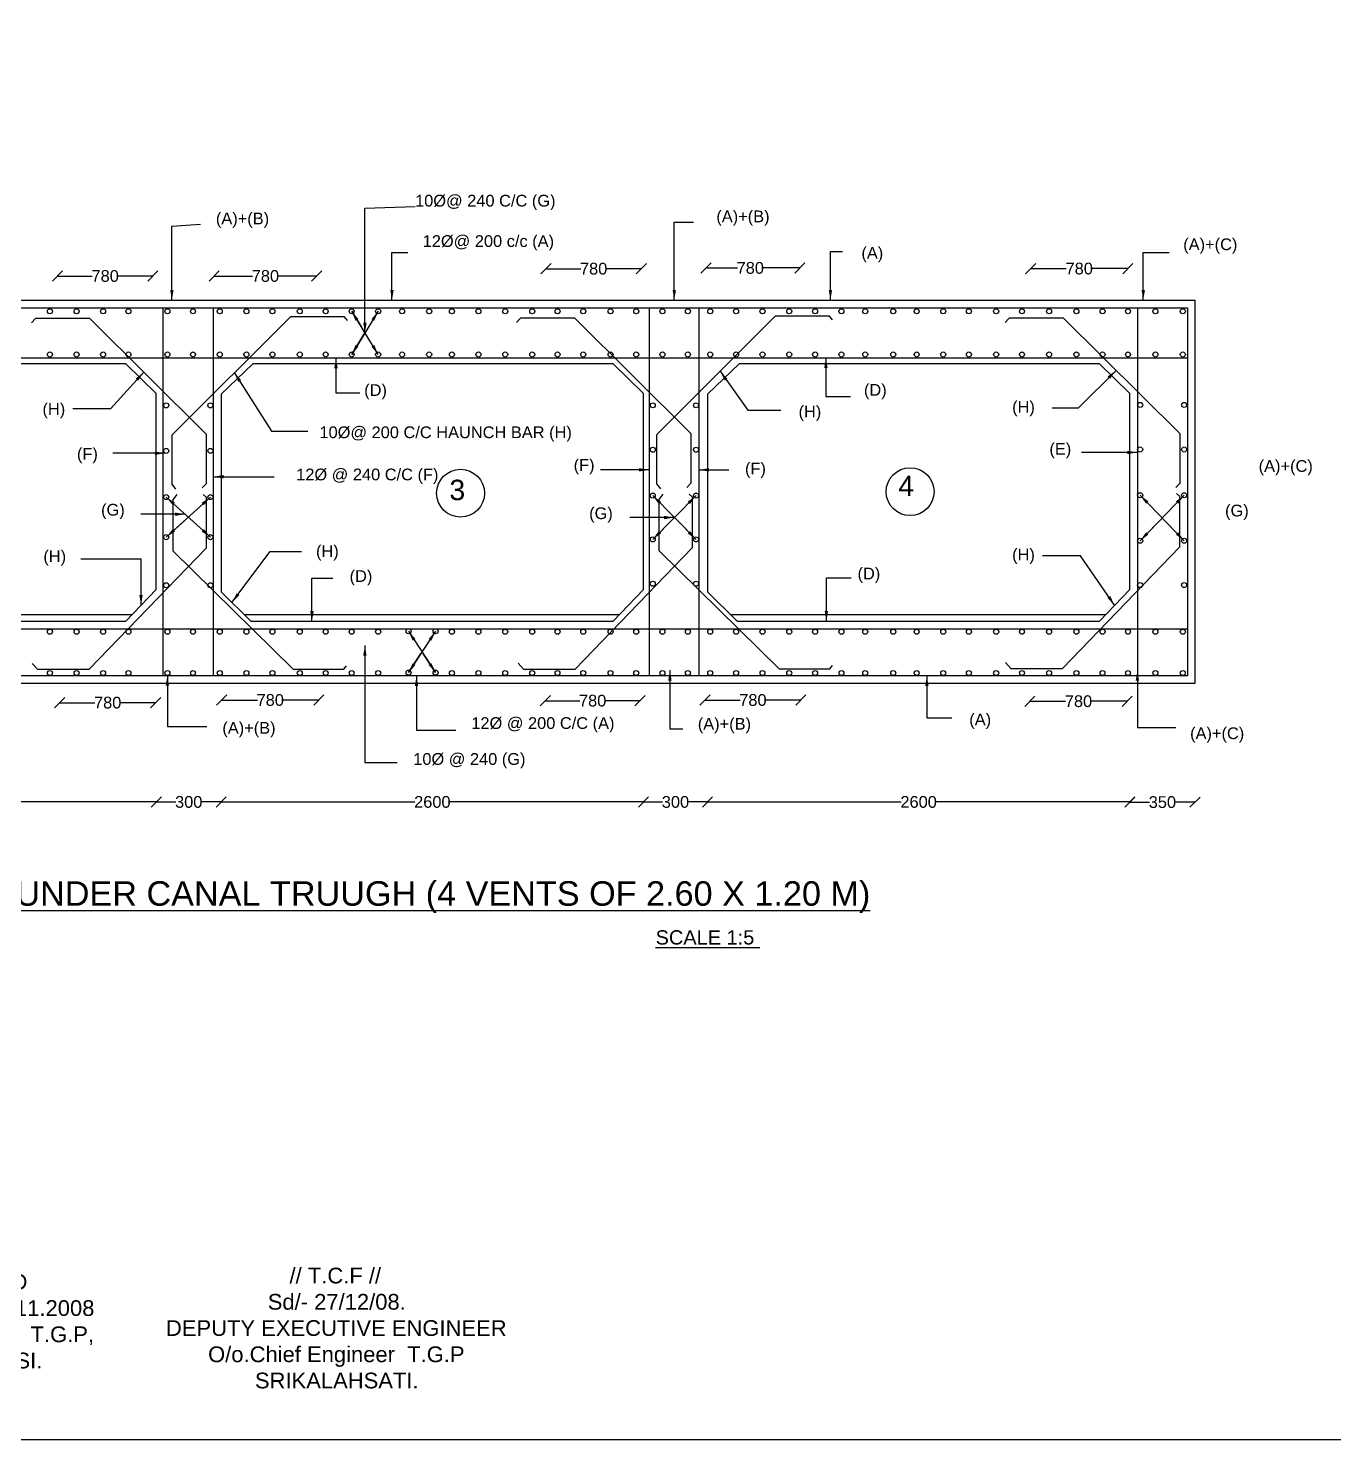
# Model space of a CAD drawing. Header units: millimetres. Extents: x 5124 to 2299956, y 2311 to 45634638.
# Drawn here: x 2131778 to 2195787, y 45496302 to 45565470 of the extents above; entities that cross this region are included whole.
import ezdxf

# ---------------------------------------------------------------- set-up
doc = ezdxf.new("R2010")
doc.units = ezdxf.units.MM
doc.header["$MEASUREMENT"] = 0
doc.layers.add('DRAWING', color=2, linetype='Continuous')
doc.layers.add('TEXT', color=7, linetype='Continuous')
doc.styles.get("Standard").update_dxf_attribs({"font": 'arial.ttf', "height": 575})
doc.dimstyles.get("Standard").update_dxf_attribs({"dimtxt": 575, "dimasz": 500, "dimexe": 0.18, "dimexo": 0.0625, "dimgap": 0.09, "dimtad": 0, "dimtoh": 1, "dimdec": 0, "dimzin": 0, "dimdsep": 46, "dimtxsty": 'Standard', "dimblk": 'OBLIQUE', "dimcen": 0.09, "dimse1": 1, "dimse2": 1, "dimadec": 0, "dimazin": 0, "dimtfac": 1, "dimtdec": 0, "dimtofl": 0, "dimtmove": 0, "dimatfit": 3, "dimfxl": 1, "dimtolj": 1, "dimtzin": 0, "dimarcsym": 0})

# ---------------------------------------------------------------- blocks, each defined once
blk = doc.blocks.new('_Oblique')
at = {"color": 0, "linetype": 'ByBlock', "lineweight": -2}
blk.add_line((-0.5, -0.5), (0.5, 0.5), dxfattribs=at)
blk = doc.blocks.new('*D90')
at = {"layer": 'Defpoints', "color": 0, "transparency": 16777216}
for p in [(2137887, 45553328), (2137887, 45551362), (2133216, 45547531)]:
    blk.add_point(p, dxfattribs=at)
at = {"layer": 'TEXT', "color": 0, "lineweight": -2, "transparency": 16777216}
for p, q in [((2133216, 45553328), (2134919, 45553328)), ((2137887, 45553328), (2136183, 45553328))]:
    blk.add_line(p, q, dxfattribs=at)
at = {"layer": 'TEXT', "color": 0, "lineweight": -2, "transparency": 16777216, "xscale": 500, "yscale": 500, "zscale": 500, "rotation": 180}
blk.add_blockref('_Oblique', (2133216, 45553328), dxfattribs=at)
at = {"layer": 'TEXT', "color": 0, "lineweight": -2, "transparency": 16777216, "xscale": 500, "yscale": 500, "zscale": 500}
blk.add_blockref('_Oblique', (2137887, 45553328), dxfattribs=at)
at = {"layer": 'TEXT', "color": 0, "transparency": 16777216, "insert": (2135551, 45553328), "char_height": 575, "attachment_point": 5}
blk.add_mtext('\\A1;780', dxfattribs=at)
blk = doc.blocks.new('*D91')
at = {"layer": 'Defpoints', "color": 0, "transparency": 16777216}
for p in [(2145920, 45553328), (2145920, 45551362), (2140894, 45547531)]:
    blk.add_point(p, dxfattribs=at)
at = {"layer": 'TEXT', "color": 0, "lineweight": -2, "transparency": 16777216}
for p, q in [((2140894, 45553328), (2142775, 45553328)), ((2145920, 45553328), (2144039, 45553328))]:
    blk.add_line(p, q, dxfattribs=at)
at = {"layer": 'TEXT', "color": 0, "lineweight": -2, "transparency": 16777216, "xscale": 500, "yscale": 500, "zscale": 500, "rotation": 180}
blk.add_blockref('_Oblique', (2140894, 45553328), dxfattribs=at)
at = {"layer": 'TEXT', "color": 0, "lineweight": -2, "transparency": 16777216, "xscale": 500, "yscale": 500, "zscale": 500}
blk.add_blockref('_Oblique', (2145920, 45553328), dxfattribs=at)
at = {"layer": 'TEXT', "color": 0, "transparency": 16777216, "insert": (2143407, 45553328), "char_height": 575, "attachment_point": 5}
blk.add_mtext('\\A1;780', dxfattribs=at)
blk = doc.blocks.new('*D92')
at = {"layer": 'Defpoints', "color": 0, "transparency": 16777216}
for p in [(2161836, 45553685), (2161836, 45551719), (2157162, 45547888)]:
    blk.add_point(p, dxfattribs=at)
at = {"layer": 'TEXT', "color": 0, "lineweight": -2, "transparency": 16777216}
for p, q in [((2157162, 45553685), (2158867, 45553685)), ((2161836, 45553685), (2160131, 45553685))]:
    blk.add_line(p, q, dxfattribs=at)
at = {"layer": 'TEXT', "color": 0, "lineweight": -2, "transparency": 16777216, "xscale": 500, "yscale": 500, "zscale": 500, "rotation": 180}
blk.add_blockref('_Oblique', (2157162, 45553685), dxfattribs=at)
at = {"layer": 'TEXT', "color": 0, "lineweight": -2, "transparency": 16777216, "xscale": 500, "yscale": 500, "zscale": 500}
blk.add_blockref('_Oblique', (2161836, 45553685), dxfattribs=at)
at = {"layer": 'TEXT', "color": 0, "transparency": 16777216, "insert": (2159499, 45553685), "char_height": 575, "attachment_point": 5}
blk.add_mtext('\\A1;780', dxfattribs=at)
blk = doc.blocks.new('*D93')
at = {"layer": 'Defpoints', "color": 0, "transparency": 16777216}
for p in [(2169607, 45553723), (2169607, 45551362), (2165010, 45547531)]:
    blk.add_point(p, dxfattribs=at)
at = {"layer": 'TEXT', "color": 0, "lineweight": -2, "transparency": 16777216}
for p, q in [((2165010, 45553723), (2166547, 45553723)), ((2169607, 45553723), (2167811, 45553723))]:
    blk.add_line(p, q, dxfattribs=at)
at = {"layer": 'TEXT', "color": 0, "lineweight": -2, "transparency": 16777216, "xscale": 500, "yscale": 500, "zscale": 500, "rotation": 180}
blk.add_blockref('_Oblique', (2165010, 45553723), dxfattribs=at)
at = {"layer": 'TEXT', "color": 0, "lineweight": -2, "transparency": 16777216, "xscale": 500, "yscale": 500, "zscale": 500}
blk.add_blockref('_Oblique', (2169607, 45553723), dxfattribs=at)
at = {"layer": 'TEXT', "color": 0, "transparency": 16777216, "insert": (2167179, 45553723), "char_height": 575, "attachment_point": 5}
blk.add_mtext('\\A1;780', dxfattribs=at)
blk = doc.blocks.new('*D94')
at = {"layer": 'Defpoints', "color": 0, "transparency": 16777216}
for p in [(2185691, 45553691), (2185691, 45551362), (2180921, 45547531)]:
    blk.add_point(p, dxfattribs=at)
at = {"layer": 'TEXT', "color": 0, "lineweight": -2, "transparency": 16777216}
for p, q in [((2180921, 45553691), (2182674, 45553691)), ((2185691, 45553691), (2183938, 45553691))]:
    blk.add_line(p, q, dxfattribs=at)
at = {"layer": 'TEXT', "color": 0, "lineweight": -2, "transparency": 16777216, "xscale": 500, "yscale": 500, "zscale": 500, "rotation": 180}
blk.add_blockref('_Oblique', (2180921, 45553691), dxfattribs=at)
at = {"layer": 'TEXT', "color": 0, "lineweight": -2, "transparency": 16777216, "xscale": 500, "yscale": 500, "zscale": 500}
blk.add_blockref('_Oblique', (2185691, 45553691), dxfattribs=at)
at = {"layer": 'TEXT', "color": 0, "transparency": 16777216, "insert": (2183306, 45553691), "char_height": 575, "attachment_point": 5}
blk.add_mtext('\\A1;780', dxfattribs=at)
blk = doc.blocks.new('*D95')
at = {"layer": 'Defpoints', "color": 0, "transparency": 16777216}
for p in [(2185655, 45532491), (2185655, 45530525), (2180884, 45526694)]:
    blk.add_point(p, dxfattribs=at)
at = {"layer": 'TEXT', "color": 0, "lineweight": -2, "transparency": 16777216}
for p, q in [((2180884, 45532491), (2182638, 45532491)), ((2185655, 45532491), (2183902, 45532491))]:
    blk.add_line(p, q, dxfattribs=at)
at = {"layer": 'TEXT', "color": 0, "lineweight": -2, "transparency": 16777216, "xscale": 500, "yscale": 500, "zscale": 500, "rotation": 180}
blk.add_blockref('_Oblique', (2180884, 45532491), dxfattribs=at)
at = {"layer": 'TEXT', "color": 0, "lineweight": -2, "transparency": 16777216, "xscale": 500, "yscale": 500, "zscale": 500}
blk.add_blockref('_Oblique', (2185655, 45532491), dxfattribs=at)
at = {"layer": 'TEXT', "color": 0, "transparency": 16777216, "insert": (2183270, 45532491), "char_height": 575, "attachment_point": 5}
blk.add_mtext('\\A1;780', dxfattribs=at)
blk = doc.blocks.new('*D96')
at = {"layer": 'Defpoints', "color": 0, "transparency": 16777216}
for p in [(2169658, 45532549), (2169658, 45530583), (2164958, 45526752)]:
    blk.add_point(p, dxfattribs=at)
at = {"layer": 'TEXT', "color": 0, "lineweight": -2, "transparency": 16777216}
for p, q in [((2164958, 45532549), (2166676, 45532549)), ((2169658, 45532549), (2167940, 45532549))]:
    blk.add_line(p, q, dxfattribs=at)
at = {"layer": 'TEXT', "color": 0, "lineweight": -2, "transparency": 16777216, "xscale": 500, "yscale": 500, "zscale": 500, "rotation": 180}
blk.add_blockref('_Oblique', (2164958, 45532549), dxfattribs=at)
at = {"layer": 'TEXT', "color": 0, "lineweight": -2, "transparency": 16777216, "xscale": 500, "yscale": 500, "zscale": 500}
blk.add_blockref('_Oblique', (2169658, 45532549), dxfattribs=at)
at = {"layer": 'TEXT', "color": 0, "transparency": 16777216, "insert": (2167308, 45532549), "char_height": 575, "attachment_point": 5}
blk.add_mtext('\\A1;780', dxfattribs=at)
blk = doc.blocks.new('*D97')
at = {"layer": 'Defpoints', "color": 0, "transparency": 16777216}
for p in [(2161772, 45532517), (2161772, 45530551), (2157128, 45526720)]:
    blk.add_point(p, dxfattribs=at)
at = {"layer": 'TEXT', "color": 0, "lineweight": -2, "transparency": 16777216}
for p, q in [((2157128, 45532517), (2158818, 45532517)), ((2161772, 45532517), (2160082, 45532517))]:
    blk.add_line(p, q, dxfattribs=at)
at = {"layer": 'TEXT', "color": 0, "lineweight": -2, "transparency": 16777216, "xscale": 500, "yscale": 500, "zscale": 500, "rotation": 180}
blk.add_blockref('_Oblique', (2157128, 45532517), dxfattribs=at)
at = {"layer": 'TEXT', "color": 0, "lineweight": -2, "transparency": 16777216, "xscale": 500, "yscale": 500, "zscale": 500}
blk.add_blockref('_Oblique', (2161772, 45532517), dxfattribs=at)
at = {"layer": 'TEXT', "color": 0, "transparency": 16777216, "insert": (2159450, 45532517), "char_height": 575, "attachment_point": 5}
blk.add_mtext('\\A1;780', dxfattribs=at)
blk = doc.blocks.new('*D98')
at = {"layer": 'Defpoints', "color": 0, "transparency": 16777216}
for p in [(2146028, 45532549), (2146028, 45530583), (2141262, 45526752)]:
    blk.add_point(p, dxfattribs=at)
at = {"layer": 'TEXT', "color": 0, "lineweight": -2, "transparency": 16777216}
for p, q in [((2141262, 45532549), (2143013, 45532549)), ((2146028, 45532549), (2144277, 45532549))]:
    blk.add_line(p, q, dxfattribs=at)
at = {"layer": 'TEXT', "color": 0, "lineweight": -2, "transparency": 16777216, "xscale": 500, "yscale": 500, "zscale": 500, "rotation": 180}
blk.add_blockref('_Oblique', (2141262, 45532549), dxfattribs=at)
at = {"layer": 'TEXT', "color": 0, "lineweight": -2, "transparency": 16777216, "xscale": 500, "yscale": 500, "zscale": 500}
blk.add_blockref('_Oblique', (2146028, 45532549), dxfattribs=at)
at = {"layer": 'TEXT', "color": 0, "transparency": 16777216, "insert": (2143645, 45532549), "char_height": 575, "attachment_point": 5}
blk.add_mtext('\\A1;780', dxfattribs=at)
blk = doc.blocks.new('*D99')
at = {"layer": 'Defpoints', "color": 0, "transparency": 16777216}
for p in [(2138024, 45532421), (2138024, 45530455), (2133321, 45526624)]:
    blk.add_point(p, dxfattribs=at)
at = {"layer": 'TEXT', "color": 0, "lineweight": -2, "transparency": 16777216}
for p, q in [((2133321, 45532421), (2135041, 45532421)), ((2138024, 45532421), (2136304, 45532421))]:
    blk.add_line(p, q, dxfattribs=at)
at = {"layer": 'TEXT', "color": 0, "lineweight": -2, "transparency": 16777216, "xscale": 500, "yscale": 500, "zscale": 500, "rotation": 180}
blk.add_blockref('_Oblique', (2133321, 45532421), dxfattribs=at)
at = {"layer": 'TEXT', "color": 0, "lineweight": -2, "transparency": 16777216, "xscale": 500, "yscale": 500, "zscale": 500}
blk.add_blockref('_Oblique', (2138024, 45532421), dxfattribs=at)
at = {"layer": 'TEXT', "color": 0, "transparency": 16777216, "insert": (2135673, 45532421), "char_height": 575, "attachment_point": 5}
blk.add_mtext('\\A1;780', dxfattribs=at)
blk = doc.blocks.new('*D106')
at = {"layer": 'Defpoints', "color": 0, "transparency": 16777216}
for p in [(2117351, 45537859), (2138056, 45537973), (2138056, 45527555)]:
    blk.add_point(p, dxfattribs=at)
at = {"layer": 'TEXT', "color": 0, "lineweight": -2, "transparency": 16777216}
for p, q in [((2117351, 45527555), (2126841, 45527555)), ((2138056, 45527555), (2128566, 45527555))]:
    blk.add_line(p, q, dxfattribs=at)
at = {"layer": 'TEXT', "color": 0, "lineweight": -2, "transparency": 16777216, "xscale": 500, "yscale": 500, "zscale": 500, "rotation": 180}
blk.add_blockref('_Oblique', (2117351, 45527555), dxfattribs=at)
at = {"layer": 'TEXT', "color": 0, "lineweight": -2, "transparency": 16777216, "xscale": 500, "yscale": 500, "zscale": 500}
blk.add_blockref('_Oblique', (2138056, 45527555), dxfattribs=at)
at = {"layer": 'TEXT', "color": 0, "transparency": 16777216, "insert": (2127703, 45527555), "char_height": 575, "attachment_point": 5}
blk.add_mtext('\\A1;2600', dxfattribs=at)
blk = doc.blocks.new('*D107')
at = {"layer": 'Defpoints', "color": 0, "transparency": 16777216}
for p in [(2141239, 45537859), (2161944, 45537973), (2161944, 45527555)]:
    blk.add_point(p, dxfattribs=at)
at = {"layer": 'TEXT', "color": 0, "lineweight": -2, "transparency": 16777216}
for p, q in [((2141239, 45527555), (2150729, 45527555)), ((2161944, 45527555), (2152454, 45527555))]:
    blk.add_line(p, q, dxfattribs=at)
at = {"layer": 'TEXT', "color": 0, "lineweight": -2, "transparency": 16777216, "xscale": 500, "yscale": 500, "zscale": 500, "rotation": 180}
blk.add_blockref('_Oblique', (2141239, 45527555), dxfattribs=at)
at = {"layer": 'TEXT', "color": 0, "lineweight": -2, "transparency": 16777216, "xscale": 500, "yscale": 500, "zscale": 500}
blk.add_blockref('_Oblique', (2161944, 45527555), dxfattribs=at)
at = {"layer": 'TEXT', "color": 0, "transparency": 16777216, "insert": (2151592, 45527555), "char_height": 575, "attachment_point": 5}
blk.add_mtext('\\A1;2600', dxfattribs=at)
blk = doc.blocks.new('*D108')
at = {"layer": 'Defpoints', "color": 0, "transparency": 16777216}
for p in [(2161944, 45537973), (2165080, 45537859), (2165080, 45527555)]:
    blk.add_point(p, dxfattribs=at)
at = {"layer": 'TEXT', "color": 0, "lineweight": -2, "transparency": 16777216}
for p, q in [((2161944, 45527555), (2162878, 45527555)), ((2165080, 45527555), (2164146, 45527555))]:
    blk.add_line(p, q, dxfattribs=at)
at = {"layer": 'TEXT', "color": 0, "lineweight": -2, "transparency": 16777216, "xscale": 500, "yscale": 500, "zscale": 500, "rotation": 180}
blk.add_blockref('_Oblique', (2161944, 45527555), dxfattribs=at)
at = {"layer": 'TEXT', "color": 0, "lineweight": -2, "transparency": 16777216, "xscale": 500, "yscale": 500, "zscale": 500}
blk.add_blockref('_Oblique', (2165080, 45527555), dxfattribs=at)
at = {"layer": 'TEXT', "color": 0, "transparency": 16777216, "insert": (2163512, 45527555), "char_height": 575, "attachment_point": 5}
blk.add_mtext('\\A1;300', dxfattribs=at)
blk = doc.blocks.new('*D109')
at = {"layer": 'Defpoints', "color": 0, "transparency": 16777216}
for p in [(2165080, 45537859), (2185785, 45537973), (2185785, 45527555)]:
    blk.add_point(p, dxfattribs=at)
at = {"layer": 'TEXT', "color": 0, "lineweight": -2, "transparency": 16777216}
for p, q in [((2165080, 45527555), (2174570, 45527555)), ((2185785, 45527555), (2176295, 45527555))]:
    blk.add_line(p, q, dxfattribs=at)
at = {"layer": 'TEXT', "color": 0, "lineweight": -2, "transparency": 16777216, "xscale": 500, "yscale": 500, "zscale": 500, "rotation": 180}
blk.add_blockref('_Oblique', (2165080, 45527555), dxfattribs=at)
at = {"layer": 'TEXT', "color": 0, "lineweight": -2, "transparency": 16777216, "xscale": 500, "yscale": 500, "zscale": 500}
blk.add_blockref('_Oblique', (2185785, 45527555), dxfattribs=at)
at = {"layer": 'TEXT', "color": 0, "transparency": 16777216, "insert": (2175433, 45527555), "char_height": 575, "attachment_point": 5}
blk.add_mtext('\\A1;2600', dxfattribs=at)
blk = doc.blocks.new('*D110')
at = {"layer": 'Defpoints', "color": 0, "transparency": 16777216}
for p in [(2185785, 45537973), (2188980, 45533363), (2188980, 45527546)]:
    blk.add_point(p, dxfattribs=at)
at = {"layer": 'TEXT', "color": 0, "lineweight": -2, "transparency": 16777216}
for p, q in [((2185785, 45527546), (2186749, 45527546)), ((2188980, 45527546), (2188017, 45527546))]:
    blk.add_line(p, q, dxfattribs=at)
at = {"layer": 'TEXT', "color": 0, "lineweight": -2, "transparency": 16777216, "xscale": 500, "yscale": 500, "zscale": 500, "rotation": 180}
blk.add_blockref('_Oblique', (2185785, 45527546), dxfattribs=at)
at = {"layer": 'TEXT', "color": 0, "lineweight": -2, "transparency": 16777216, "xscale": 500, "yscale": 500, "zscale": 500}
blk.add_blockref('_Oblique', (2188980, 45527546), dxfattribs=at)
at = {"layer": 'TEXT', "color": 0, "transparency": 16777216, "insert": (2187383, 45527546), "char_height": 575, "attachment_point": 5}
blk.add_mtext('\\A1;350', dxfattribs=at)
blk = doc.blocks.new('*D111')
at = {"layer": 'Defpoints', "color": 0, "transparency": 16777216}
for p in [(2138056, 45537973), (2141239, 45537859), (2141239, 45527555)]:
    blk.add_point(p, dxfattribs=at)
at = {"layer": 'TEXT', "color": 0, "lineweight": -2, "transparency": 16777216}
for p, q in [((2138056, 45527555), (2139013, 45527555)), ((2141239, 45527555), (2140282, 45527555))]:
    blk.add_line(p, q, dxfattribs=at)
at = {"layer": 'TEXT', "color": 0, "lineweight": -2, "transparency": 16777216, "xscale": 500, "yscale": 500, "zscale": 500, "rotation": 180}
blk.add_blockref('_Oblique', (2138056, 45527555), dxfattribs=at)
at = {"layer": 'TEXT', "color": 0, "lineweight": -2, "transparency": 16777216, "xscale": 500, "yscale": 500, "zscale": 500}
blk.add_blockref('_Oblique', (2141239, 45527555), dxfattribs=at)
at = {"layer": 'TEXT', "color": 0, "transparency": 16777216, "insert": (2139647, 45527555), "char_height": 575, "attachment_point": 5}
blk.add_mtext('\\A1;300', dxfattribs=at)

msp = doc.modelspace()

# ---------------------------------------------------------------- linework, layer by layer
at = {"layer": 'DRAWING', "color": 0}
for points in [[(2090300.9, 45552147.4), (2188980.3, 45552147.4), (2188980.3, 45533362.7), (2090300.9, 45533362.7)], [(2090672.7, 45551775.5), (2188608.5, 45551775.5), (2188608.5, 45533734.5), (2090672.7, 45533734.5)]]:
    msp.add_lwpolyline(points, close=True, dxfattribs=at)
for points in [[(2138385.5, 45551775.5), (2138385.5, 45533734.5)], [(2147437.3, 45551153.7), (2147285.5, 45551329.3), (2144632.5, 45551329.3), (2138816.1, 45545523.1), (2138816.1, 45543122.4), (2139000.4, 45542881.3)], [(2140851.1, 45551775.5), (2140851.1, 45533734.5)], [(2162225.4, 45551775.5), (2162225.4, 45533734.5)], [(2171210, 45551179.3), (2171058.2, 45551354.9), (2168405.2, 45551354.9), (2162588.8, 45545548.7), (2162588.8, 45543148), (2162773.1, 45542906.9)], [(2164662.7, 45551775.5), (2164662.7, 45533734.5)], [(2186158.7, 45551775.5), (2186158.7, 45533734.5)], [(2140299.1, 45542941.7), (2140514.6, 45543163.3), (2140514.6, 45545567.8), (2134798.5, 45551242.6), (2132137.2, 45551242.6), (2131942.1, 45551032.6)], [(2164071.8, 45542967.3), (2164287.3, 45543188.9), (2164287.3, 45545593.4), (2158571.2, 45551268.2), (2155909.8, 45551268.2), (2155714.8, 45551058.2)], [(2188037.5, 45542963.1), (2188253, 45543184.7), (2188253, 45545589.1), (2182536.9, 45551264), (2179875.5, 45551264), (2179680.5, 45551054)], [(2090672.7, 45549321.4), (2188608.5, 45549321.4)], [(2117350.8, 45547530.8), (2117350.8, 45537859.1), (2118809.2, 45536411), (2136563.9, 45536411), (2138055.8, 45537973.5), (2138055.8, 45547577.1), (2136566.7, 45549024.5), (2118901.3, 45549024.5), (2117350.8, 45547530.8)], [(2141239.1, 45547530.8), (2141239.1, 45537859.1), (2142697.6, 45536411), (2160452.2, 45536411), (2161944.1, 45537973.5), (2161944.1, 45547577.1), (2160455.1, 45549024.5), (2142789.6, 45549024.5), (2141239.1, 45547530.8)], [(2165080.3, 45547530.8), (2165080.3, 45537859.1), (2166538.7, 45536411), (2184293.4, 45536411), (2185785.3, 45537973.5), (2185785.3, 45547577.1), (2184296.2, 45549024.5), (2166630.8, 45549024.5), (2165080.3, 45547530.8)], [(2131973.8, 45534344.3), (2132238.1, 45534058.8), (2134767.1, 45534058.8), (2140520.6, 45540015.4), (2140520.6, 45542472.8), (2140347.7, 45542624.8)], [(2139058.7, 45542630), (2138863.2, 45542365.5), (2138863.2, 45539862.1), (2144773.9, 45534064.4), (2147249.3, 45534064.4), (2147375.4, 45534226.5)], [(2155803.4, 45534356.2), (2156067.7, 45534070.7), (2158596.6, 45534070.7), (2164350.2, 45540027.3), (2164350.2, 45542484.7), (2164177.3, 45542636.7)], [(2162888.2, 45542641.9), (2162692.8, 45542377.4), (2162692.8, 45539874.1), (2168603.4, 45534076.3), (2171078.8, 45534076.3), (2171205, 45534238.4)], [(2179697, 45534388), (2179961.3, 45534102.5), (2182490.3, 45534102.5), (2188243.8, 45540059.1), (2188243.8, 45542516.6), (2188070.9, 45542668.5)], [(2118477.5, 45536740.4), (2136876.3, 45536738.2)], [(2142365.9, 45536740.4), (2160764.6, 45536738.2)], [(2166207, 45536740.4), (2184605.8, 45536738.2)], [(2090672.7, 45536041.9), (2188608.5, 45536041.9)]]:
    msp.add_lwpolyline(points, dxfattribs=at)
for centre in [(2132842.4, 45551600.1), (2134150.8, 45551600.1), (2135448.3, 45551600.1), (2136693.4, 45551600.1), (2138601.5, 45551600.1), (2139857.4, 45551600.1), (2141165.8, 45551600.1), (2142476.2, 45551600.1), (2143751.8, 45551600.1), (2145092.9, 45551600.1), (2146360.7, 45551600.1), (2147636.4, 45551600.1), (2148936.1, 45551600.1), (2150110.5, 45551600.1), (2151436.3, 45551600.1), (2152551.8, 45551600.1), (2153851.2, 45551600.1), (2155162.8, 45551600.1), (2156491.3, 45551600.1), (2157729.4, 45551600.1), (2158992, 45551600.1), (2160328.2, 45551600.1), (2161587.7, 45551600.1), (2162871.3, 45551600.1), (2164122.4, 45551600.1), (2165216.4, 45551600.1), (2166482.8, 45551600.1), (2167778.4, 45551600.1), (2169087.8, 45551600.1), (2170354.1, 45551600.1), (2171649.8, 45551600.1), (2172812.7, 45551600.1), (2174191.1, 45551600.1), (2175336.8, 45551600.1), (2176637.6, 45551600.1), (2177898.9, 45551600.1), (2179234.2, 45551600.1), (2180500.6, 45551600.1), (2181827.2, 45551600.1), (2183165.5, 45551600.1), (2184449.1, 45551600.1), (2185698.2, 45551600.1), (2187042.1, 45551600.1), (2188386, 45551600.1), (2132842.4, 45549482.9), (2134150.8, 45549482.9), (2135448.3, 45549482.9), (2136693.4, 45549482.9), (2138601.5, 45549482.9), (2139857.4, 45549482.9), (2141165.8, 45549482.9), (2142476.2, 45549482.9), (2143751.8, 45549482.9), (2145092.9, 45549482.9), (2146360.7, 45549482.9), (2147636.4, 45549482.9), (2148936.1, 45549482.9), (2150110.5, 45549482.9), (2151436.3, 45549482.9), (2152551.8, 45549482.9), (2153851.2, 45549482.9), (2155162.8, 45549482.9), (2156491.3, 45549482.9), (2157729.4, 45549482.9), (2158992, 45549482.9), (2160328.2, 45549482.9), (2161587.7, 45549482.9), (2162871.3, 45549482.9), (2164122.4, 45549482.9), (2165216.4, 45549482.9), (2166482.8, 45549482.9), (2167778.4, 45549482.9), (2169087.8, 45549482.9), (2170354.1, 45549482.9), (2171649.8, 45549482.9), (2172812.7, 45549482.9), (2174191.1, 45549482.9), (2175336.8, 45549482.9), (2176637.6, 45549482.9), (2177898.9, 45549482.9), (2179234.2, 45549482.9), (2180500.6, 45549482.9), (2181827.2, 45549482.9), (2183165.5, 45549482.9), (2184449.1, 45549482.9), (2185698.2, 45549482.9), (2187042.1, 45549482.9), (2188386, 45549482.9), (2186294.8, 45547008.5), (2188449.9, 45547008.5), (2138546.7, 45546986.4), (2140707.4, 45546986.4), (2162395.7, 45546991.5), (2164518.5, 45546991.5), (2138546.7, 45544760.3), (2140707.4, 45544760.3), (2162395.7, 45544816.6), (2164518.5, 45544816.6), (2186294.8, 45544827.3), (2188449.9, 45544827.3), (2138546.7, 45542493.8), (2140707.4, 45542493.8), (2162395.7, 45542568), (2164518.5, 45542568), (2186294.8, 45542586.7), (2188449.9, 45542586.7), (2138546.7, 45540530.9), (2140707.4, 45540530.9), (2162395.7, 45540420.1), (2164518.5, 45540420.1), (2186294.8, 45540355), (2188449.9, 45540355), (2138546.7, 45538176.4), (2140707.4, 45538176.4), (2162395.7, 45538250.9), (2164518.5, 45538250.9), (2186294.8, 45538184.1), (2188449.9, 45538184.1), (2132842.4, 45535897.3), (2134150.8, 45535897.3), (2135448.3, 45535897.3), (2136693.4, 45535897.3), (2138601.5, 45535897.3), (2139857.4, 45535897.3), (2141165.8, 45535897.3), (2142476.2, 45535897.3), (2143751.8, 45535897.3), (2145092.9, 45535897.3), (2146360.7, 45535897.3), (2147636.4, 45535897.3), (2148936.1, 45535897.3), (2150423.7, 45535918.2), (2151749.5, 45535918.2), (2152551.8, 45535897.3), (2153851.2, 45535897.3), (2155162.8, 45535897.3), (2156491.3, 45535897.3), (2157729.4, 45535897.3), (2158992, 45535897.3), (2160328.2, 45535897.3), (2161587.7, 45535897.3), (2162871.3, 45535897.3), (2164122.4, 45535897.3), (2165216.4, 45535897.3), (2166482.8, 45535897.3), (2167778.4, 45535897.3), (2169087.8, 45535897.3), (2170354.1, 45535897.3), (2171649.8, 45535897.3), (2172812.7, 45535897.3), (2174191.1, 45535897.3), (2175336.8, 45535897.3), (2176637.6, 45535897.3), (2177898.9, 45535897.3), (2179234.2, 45535897.3), (2180500.6, 45535897.3), (2181827.2, 45535897.3), (2183165.5, 45535897.3), (2184449.1, 45535897.3), (2185698.2, 45535897.3), (2187042.1, 45535897.3), (2188386, 45535897.3), (2132842.4, 45533875.1), (2134150.8, 45533875.1), (2135448.3, 45533875.1), (2136693.4, 45533875.1), (2138601.5, 45533875.1), (2139857.4, 45533875.1), (2141165.8, 45533875.1), (2142476.2, 45533875.1), (2143751.8, 45533875.1), (2145092.9, 45533875.1), (2146360.7, 45533875.1), (2147636.4, 45533875.1), (2148936.1, 45533875.1), (2150423.7, 45533895.9), (2151749.5, 45533895.9), (2152551.8, 45533875.1), (2153851.2, 45533875.1), (2155162.8, 45533875.1), (2156491.3, 45533875.1), (2157729.4, 45533875.1), (2158992, 45533875.1), (2160328.2, 45533875.1), (2161587.7, 45533875.1), (2162871.3, 45533875.1), (2164122.4, 45533875.1), (2165216.4, 45533875.1), (2166482.8, 45533875.1), (2167778.4, 45533875.1), (2169087.8, 45533875.1), (2170354.1, 45533875.1), (2171649.8, 45533875.1), (2172812.7, 45533875.1), (2174191.1, 45533875.1), (2175336.8, 45533875.1), (2176637.6, 45533875.1), (2177898.9, 45533875.1), (2179234.2, 45533875.1), (2180500.6, 45533875.1), (2181827.2, 45533875.1), (2183165.5, 45533875.1), (2184449.1, 45533875.1), (2185698.2, 45533875.1), (2187042.1, 45533875.1), (2188386, 45533875.1)]:
    msp.add_circle(centre, 123.5, dxfattribs=at)
at = {"layer": 'TEXT', "color": 0}
msp.add_lwpolyline([(2299757.1, 45496302.2), (2079387.7, 45496302.2), (2079387.7, 45634638.2), (2299757.1, 45634638.2)], close=True, dxfattribs=at)
for centre in [(2152975.1, 45542685.7), (2175014.1, 45542760.6)]:
    msp.add_circle(centre, 1173.6, dxfattribs=at)

# ---------------------------------------------------------------- texts
for s, height, p in [('10Ø@ 240 C/C (G)', 575, (2150744.8, 45556732.6)), ('(A)+(B)', 575, (2140979.1, 45555862.1)), ('(A)+(B)', 575, (2165515, 45555964)), ('12Ø@ 200 c/c (A)', 575, (2151118.3, 45554751.8)), ('(A)', 575, (2172627.4, 45554174)), ('(A)+(C)', 575, (2188405.6, 45554595.1)), ('(D)', 575, (2148250.5, 45547451.9)), ('  (D)', 575, (2172304.6, 45547460.4)), ('(H)', 575, (2132478.1, 45546524.2)), ('(H)', 575, (2180016.9, 45546630.4)), ('(H)', 575, (2169545.5, 45546398)), ('10Ø@ 200 C/C HAUNCH BAR (H)', 575, (2146056.9, 45545383.4)), ('(E)', 575, (2181845.2, 45544571.9)), ('(F)', 575, (2134167.9, 45544330.2)), ('(F)', 575, (2158518.8, 45543780.1)), ('12Ø @ 240 C/C (F)', 575, (2144916.3, 45543316)), ('(F)', 575, (2166919.3, 45543609)), ('(A)+(C)', 575, (2192103.4, 45543731.8)), ('3', 1000, (2152425.9, 45542346.3)), ('4', 1000, (2174432.1, 45542546.6)), ('(G)', 575, (2135350.7, 45541587.8)), ('(G)', 575, (2159279.1, 45541417.4)), ('(G)', 575, (2190456.3, 45541549.2)), ('(H)', 575, (2132520.4, 45539309.4)), ('(H)', 575, (2145887.9, 45539560.9)), ('(H)', 575, (2180016.9, 45539392.4)), ('(D)', 575, (2147535.4, 45538337.4)), ('(D)', 575, (2172437.6, 45538462.8)), ('(A)', 575, (2177916.2, 45531310.7)), ('(A)+(B)', 575, (2141295.9, 45530898.3)), ('12Ø @ 200 C/C (A)', 575, (2153501.5, 45531132.8)), ('(A)+(B)', 575, (2164605.1, 45531100)), ('(A)+(C)', 575, (2188742.8, 45530636.7)), ('10Ø @ 240 (G)', 575, (2150655.5, 45529374.5)), ('%%UR.C.C DETAILS OF BOX UNDER CANAL TRUUGH (4 VENTS OF 2.60 X 1.20 M)', 1200, (2111871.2, 45522470.7)), ('%%USCALE 1:5 ', 700, (2162538.8, 45520569.1))]:
    msp.add_text(s, height=height, dxfattribs=at).set_placement(p)
at = {"layer": 'TEXT', "color": 0, "char_height": 771.243, "width": 18074.279, "attachment_point": 1}
for s, insert in [('\\pi6072.1;APPROVED \\P\\pi2826.2;Sd /- XXXX Dt.22.11.2008\\P\\pi2929.8;Engineer -In Chief  T.G.P, \\P\\pi5425.6;SRIKALAHASI.', (2119680.7, 45504427.5)), ('\\pi6792.6;// T.C.F //\\P\\pi5723.8;Sd/- 27/12/08.\\P\\pi733.91;DEPUTY EXECUTIVE ENGINEER  \\P\\pi2798.8;O/o.Chief Engineer  T.G.P \\P\\pi5096.5;SRIKALAHSATI.', (2137797.7, 45504734))]:
    msp.add_mtext(s, dxfattribs=dict(at, insert=insert))

# ---------------------------------------------------------------- dimensions: what is measured, and where the dimension line sits
at = {"layer": 'TEXT', "color": 0}
for base, p1, p2, text, picture, middle in [((2161836.2, 45553685.1), (2157161.7, 45547888.1), (2161836.2, 45551719.2), '780', '*D92', (2159498.9, 45553685.1)), ((2137887.2, 45553327.8), (2133215.5, 45547530.8), (2137887.2, 45551361.8), '780', '*D90', (2135551.4, 45553327.8)), ((2145919.9, 45553327.8), (2140894.3, 45547530.8), (2145919.9, 45551361.8), '780', '*D91', (2143407.1, 45553327.8)), ((2138055.8, 45527555.4), (2117350.8, 45537859.1), (2138055.8, 45537973.5), '2600', '*D106', (2127703.3, 45527555.4)), ((2141239.1, 45527555.4), (2138055.8, 45537973.5), (2141239.1, 45537859.1), '300', '*D111', (2139647.5, 45527555.4)), ((2161944.1, 45527555.4), (2141239.1, 45537859.1), (2161944.1, 45537973.5), '2600', '*D107', (2151591.6, 45527555.4)), ((2165080.3, 45527555.4), (2161944.1, 45537973.5), (2165080.3, 45537859.1), '300', '*D108', (2163512.2, 45527555.4)), ((2185785.3, 45527555.4), (2165080.3, 45537859.1), (2185785.3, 45537973.5), '2600', '*D109', (2175432.8, 45527555.4)), ((2188980.3, 45527545.9), (2185785.3, 45537973.5), (2188980.3, 45533362.7), '350', '*D110', (2187382.8, 45527545.9)), ((2138024.1, 45532421.2), (2133320.9, 45526624.2), (2138024.1, 45530455.3), '780', '*D99', (2135672.5, 45532421.2)), ((2146028, 45532549.3), (2141262.1, 45526752.2), (2146028, 45530583.3), '780', '*D98', (2143645.1, 45532549.3)), ((2161772.2, 45532516.7), (2157128.3, 45526719.7), (2161772.2, 45530550.8), '780', '*D97', (2159450.2, 45532516.7)), ((2169658.1, 45532548.7), (2164958.1, 45526751.7), (2169658.1, 45530582.8), '780', '*D96', (2167308.1, 45532548.7)), ((2185655.4, 45532491.3), (2180884.4, 45526694.3), (2185655.4, 45530525.4), '780', '*D95', (2183269.9, 45532491.3))]:
    dim = msp.add_linear_dim(base=base, p1=p1, p2=p2, text=text, dimstyle='Standard', dxfattribs=at)
    dim.commit()
    dim.dimension.update_dxf_attribs({"geometry": picture, "text_midpoint": middle})
for base, p1, p2, picture, middle in [((2169607.2, 45553722.8), (2165009.9, 45547530.8), (2169607.2, 45551361.8), '*D93', (2167178.6, 45553722.8)), ((2185690.8, 45553691.1), (2180921.1, 45547530.8), (2185690.8, 45551361.8), '*D94', (2183305.9, 45553691.1))]:
    dim = msp.add_linear_dim(base=base, p1=p1, p2=p2, text='780', dimstyle='Standard', dxfattribs=at)
    dim.commit()
    dim.dimension.update_dxf_attribs({"geometry": picture, "text_midpoint": middle, "dimtype": 160})

# ---------------------------------------------------------------- leaders
at = {"layer": 'DRAWING', "color": 0}
for points in [[(2148936.1, 45551600.1), (2147636.4, 45549482.9)], [(2148936.1, 45549482.9), (2147636.4, 45551600.1)], [(2147636.4, 45551600.1), (2148113.7, 45550822.5)], [(2147636.4, 45549482.9), (2148286.3, 45550541.5)], [(2140707.4, 45542493.8), (2138546.7, 45540530.9)], [(2138546.7, 45542493.8), (2140707.4, 45540530.9)], [(2164518.5, 45542568), (2162395.7, 45540420.1)], [(2162395.7, 45542568), (2164518.5, 45540420.1)], [(2188449.9, 45542586.7), (2186294.8, 45540355)], [(2186294.8, 45542586.7), (2188449.9, 45540355)], [(2138546.7, 45540530.9), (2139453, 45541354.3)], [(2140707.4, 45540530.9), (2139696.3, 45541449.4)], [(2162395.7, 45540420.1), (2163352.7, 45541388.4)], [(2164518.5, 45540420.1), (2163604.4, 45541345)], [(2186294.8, 45540355), (2187084.9, 45541173.1)], [(2188449.9, 45540355), (2187605.5, 45541229.4)], [(2151749.5, 45535918.2), (2150423.7, 45533895.9)], [(2150423.7, 45535918.2), (2151749.5, 45533895.9)], [(2150423.7, 45533895.9), (2151032.1, 45534824)], [(2151749.5, 45533895.9), (2151155.3, 45534802.2)]]:
    msp.add_leader(points, dimstyle='Standard', override={"dimgap": 0.09, "dimtad": 0}, dxfattribs=at)
at = {"layer": 'TEXT', "color": 0}
for points, override in [([(2148286.3, 45550541.5), (2148286.3, 45556646.1), (2150744.8, 45556732.6)], {"dimgap": 0.09, "dimtad": 0}), ([(2138821.9, 45552147.4), (2138821.9, 45555772.2), (2140220.5, 45555873.3)], {"dimgap": 0.09, "dimtad": 0}), ([(2163453.4, 45552147.4), (2163453.4, 45555966.5), (2164390.5, 45555966.5)], {"dimgap": 0.09, "dimtad": 0}), ([(2149613, 45552147.4), (2149613, 45554482), (2150397.2, 45554482)], {"dimgap": 0.09, "dimtad": 0}), ([(2171108, 45552147.4), (2171108, 45554534), (2171699.2, 45554534)], {"dimgap": 0.09, "dimtad": 0}), ([(2186447.5, 45552147.4), (2186447.5, 45554480.6), (2187712.7, 45554480.6)], {"dimgap": 0.09, "dimtad": 0}), ([(2146866.3, 45549312.4), (2146866.3, 45547610.4), (2148034.7, 45547610.4)], {"dimgap": 0.09, "dimtad": 0}), ([(2170887.7, 45549321.4), (2170887.7, 45547420.8), (2172096.4, 45547420.8)], {"dimgap": 0.09, "dimtad": 0}), ([(2137442.5, 45548617.7), (2135804.7, 45546817.2), (2133965.5, 45546817.2)], {"dimgap": 0.09, "dimtad": 0}), ([(2141875.6, 45548605.4), (2143708.8, 45545727.8), (2145489.7, 45545727.8)], {"dimgap": 0.09, "dimtad": 0}), ([(2165705.6, 45548660.1), (2167057.4, 45546752), (2168675.3, 45546752)], {"dimgap": 0.09, "dimtad": 0}), ([(2185114.5, 45548705), (2183258.4, 45546849.9), (2181982, 45546849.9)], {"dimgap": 0.09, "dimtad": 0}), ([(2138500.4, 45544645.8), (2135928.9, 45544645.8)], {"dimgap": 0.09, "dimtad": 0}), ([(2186158.7, 45544683.5), (2183423.5, 45544683.5)], {"dimgap": 0.09, "dimtad": 0}), ([(2162225.4, 45543830.6), (2159839.8, 45543830.6)], {"dimgap": 0.09, "dimtad": 0}), ([(2164662.7, 45543830.6), (2166126.1, 45543830.6)], {"dimgap": 0.09, "dimtad": 0}), ([(2140862.6, 45543493.6), (2143839.8, 45543493.6)], {"dimgap": 0.09, "dimtad": 0}), ([(2139468.6, 45541656.3), (2137292.6, 45541656.3)], {"dimgap": 0.09, "dimtad": 0}), ([(2163457.1, 45541494.1), (2161271.4, 45541494.1)], {"dimgap": 0.09, "dimtad": 0}), ([(2141767, 45537335), (2143634.6, 45539830.9), (2145176.4, 45539830.9)], {"dimgap": 0.09, "dimtad": 0}), ([(2185039.3, 45537192.3), (2183375.9, 45539612.3), (2181509.8, 45539612.3)], {"dimgap": 0.09, "dimtad": 0}), ([(2137309.8, 45537192.3), (2137309.8, 45539454.4), (2134358, 45539454.4)], {"dimgap": 0.09, "dimtad": 0}), ([(2145690.8, 45536411), (2145690.8, 45538521.7), (2146708.3, 45538521.7)], {"dimgap": 0.09, "dimtad": 0}), ([(2170910.6, 45536411), (2170910.6, 45538545), (2172131, 45538545)], {"dimgap": 0.09, "dimtad": 0}), ([(2148285.3, 45535220.4), (2148285.3, 45529493.2), (2149863.9, 45529493.2)], {"dimgap": 0.09, "dimtad": 0}), ([(2163239.8, 45534007.1), (2163239.8, 45531143.6), (2163871.4, 45531143.6)], {"dimgap": 0.09, "dimtad": 0}), ([(2186158.7, 45533992.8), (2186158.7, 45531196.6), (2188046.9, 45531196.6)], {"dimasz": 500, "dimgap": 0.09, "dimtad": 0}), ([(2138601.5, 45533751.6), (2138601.5, 45531253.2), (2140537.2, 45531253.2)], {"dimgap": 0.09, "dimtad": 0}), ([(2150813.9, 45533734.5), (2150813.9, 45531070.5), (2152745.1, 45531070.5)], {"dimgap": 0.09, "dimtad": 0}), ([(2175838.4, 45533734.5), (2175838.4, 45531677.7), (2177052.6, 45531677.7)], {"dimgap": 0.09, "dimtad": 0})]:
    msp.add_leader(points, dimstyle='Standard', override=override, dxfattribs=at)

doc.saveas('drawing.dxf')
